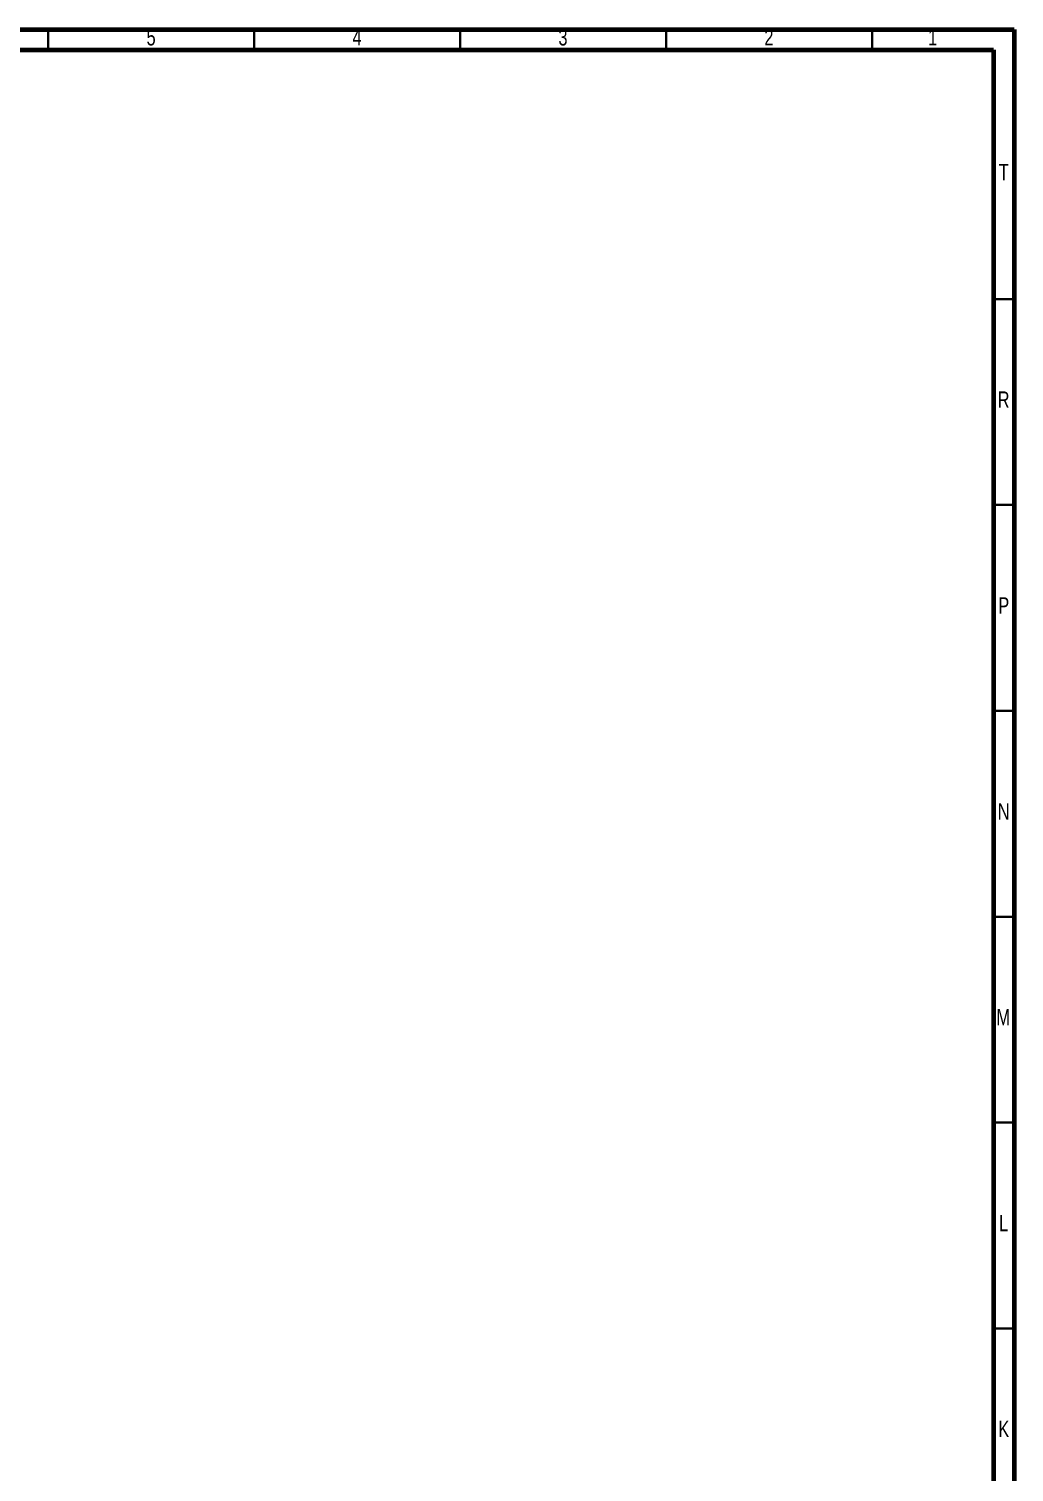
# Model space of a CAD drawing. Header units: millimetres. Extents: x 15 to 1184, y 5 to 836.
# Drawn here: x 944.8 to 1184, y 485.6 to 836.1 of the extents above; entities that cross this region are included whole.
import ezdxf

# ---------------------------------------------------------------- set-up
doc = ezdxf.new("R2010")
doc.units = ezdxf.units.MM
doc.styles.add('SLDTEXTSTYLE1', font='TXT', dxfattribs={"width": 0.75})

msp = doc.modelspace()

# ---------------------------------------------------------------- linework, layer by layer
at = {"color": 7, "linetype": 'Continuous', "lineweight": 70}
for p, q in [((15, 836), (1184, 836)), ((1184, 836), (1184, 5)), ((20, 831), (1179, 831)), ((1179, 831), (1179, 10))]:
    msp.add_line(p, q, dxfattribs=at)
at = {"color": 7, "linetype": 'Continuous', "lineweight": 35}
for p, q in [((949.5, 831), (949.5, 836)), ((999.5, 831), (999.5, 836)), ((1049.5, 831), (1049.5, 836)), ((1099.5, 831), (1099.5, 836)), ((1149.5, 831), (1149.5, 836)), ((1179, 770.5), (1184, 770.5)), ((1179, 720.5), (1184, 720.5)), ((1179, 670.5), (1184, 670.5)), ((1179, 620.5), (1184, 620.5)), ((1179, 570.5), (1184, 570.5)), ((1179, 520.5), (1184, 520.5))]:
    msp.add_line(p, q, dxfattribs=at)

# ---------------------------------------------------------------- texts
at = {"color": 7, "linetype": 'Continuous', "lineweight": 0, "char_height": 3.9688, "attachment_point": 2, "style": 'SLDTEXTSTYLE1'}
for s, insert in [('5', (974.46, 836.0602)), ('4', (1024.46, 836.0602)), ('3', (1074.46, 836.0602)), ('2', (1124.46, 836.0602)), ('1', (1164.21, 836.0602)), ('T', (1181.4881, 803.3102)), ('R', (1181.4444, 748.0602)), ('P', (1181.4848, 698.0602)), ('N', (1181.4637, 648.0602)), ('M', (1181.3617, 598.0602)), ('L', (1181.4545, 548.0602)), ('K', (1181.4885, 498.0602))]:
    msp.add_mtext(s, dxfattribs=dict(at, insert=insert))

doc.saveas('drawing.dxf')
